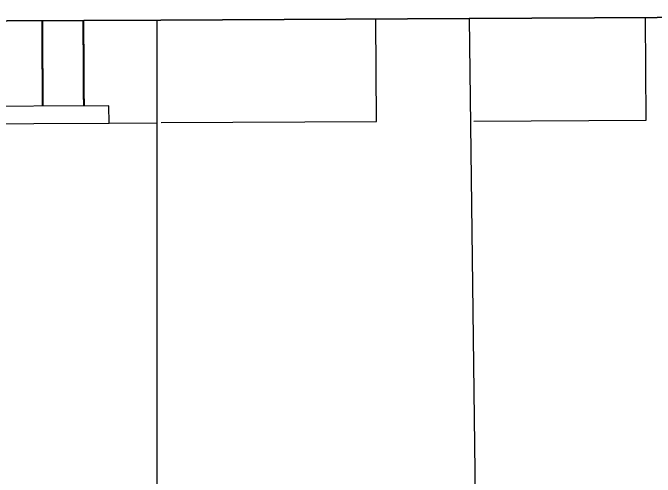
# Model space of a CAD drawing. Header units: metres. Extents: x 668617 to 675126, y 2286318 to 2293677.
# Drawn here: x 669310.16 to 669342.16, y 2287175.25 to 2287198.36 of the extents above; entities that cross this region are included whole.
import ezdxf

# ---------------------------------------------------------------- set-up
doc = ezdxf.new("R2010")
doc.units = ezdxf.units.M
doc.header["$MEASUREMENT"] = 0
for name, color, linetype in [('DMTG-PB-LOTIFICACION', 253, 'Continuous'), ('DMTG-PB-MANZANAS', 251, 'Continuous'), ('DMTG-SH-LINEA BLANCA', 252, 'Continuous')]:
    doc.layers.add(name, color=color, linetype=linetype)

msp = doc.modelspace()

# ---------------------------------------------------------------- linework, layer by layer
at = {"layer": 'DMTG-PB-LOTIFICACION'}
msp.add_line((669314.95355, 2287192.86777), (669317.33275, 2287192.87891), dxfattribs=at)
at = {"layer": 'DMTG-PB-LOTIFICACION', "flags": 128}
for points in [[(669332.90315, 2287198.07522), (669354.743, 2287198.18803)], [(669341.70961, 2287193.02064), (669341.68326, 2287198.12057)], [(669294.53334, 2287197.89217), (669317.53323, 2287197.99991)], [(669317.33323, 2287197.99993), (669317.33087, 2287172.84878)], [(669317.53323, 2287197.99991), (669332.90315, 2287198.07522)], [(669328.27823, 2287192.9525), (669328.25324, 2287198.05244)], [(669332.90315, 2287198.07522), (669333.39809, 2287158.31556)], [(669333.12949, 2287192.97632), (669341.70961, 2287193.02064)], [(669317.55822, 2287192.89997), (669328.27823, 2287192.9525)]]:
    msp.add_lwpolyline(points, dxfattribs=at)
msp.add_lwpolyline([(669314.94845, 2287193.73775), (669299.9486, 2287193.66749), (669299.9537, 2287192.79751), (669314.95355, 2287192.86777)], close=True, dxfattribs=at)
at = {"layer": 'DMTG-PB-MANZANAS', "flags": 128}
msp.add_lwpolyline([(669387.78279, 2287198.35843), (669362.86298, 2287198.22253), (669354.743, 2287198.18803), (669332.90315, 2287198.07522), (669317.53323, 2287197.99991), (669294.53334, 2287197.89217), (669293.13933, 2287196.48618), (669293.27515, 2287169.42554), (669293.37165, 2287149.21503), (669293.39145, 2287146.92501), (669293.42787, 2287138.41478), (669293.6413, 2287097.89385), (669311.44125, 2287097.95281), (669325.65134, 2287097.99987), (669334.17131, 2287098.03608), (669351.17131, 2287098.09832), (669386.3913, 2287098.22798), (669386.96509, 2287139.40228), (669387.23352, 2287158.46429)], close=True, dxfattribs=at)
at = {"layer": 'DMTG-SH-LINEA BLANCA', "const_width": 0.1}
for points in [[(669311.62346, 2287197.98885), (669311.64941, 2287193.73892)], [(669313.67342, 2287198.00136), (669313.69937, 2287193.75143)]]:
    msp.add_lwpolyline(points, dxfattribs=at)

doc.saveas('drawing.dxf')
